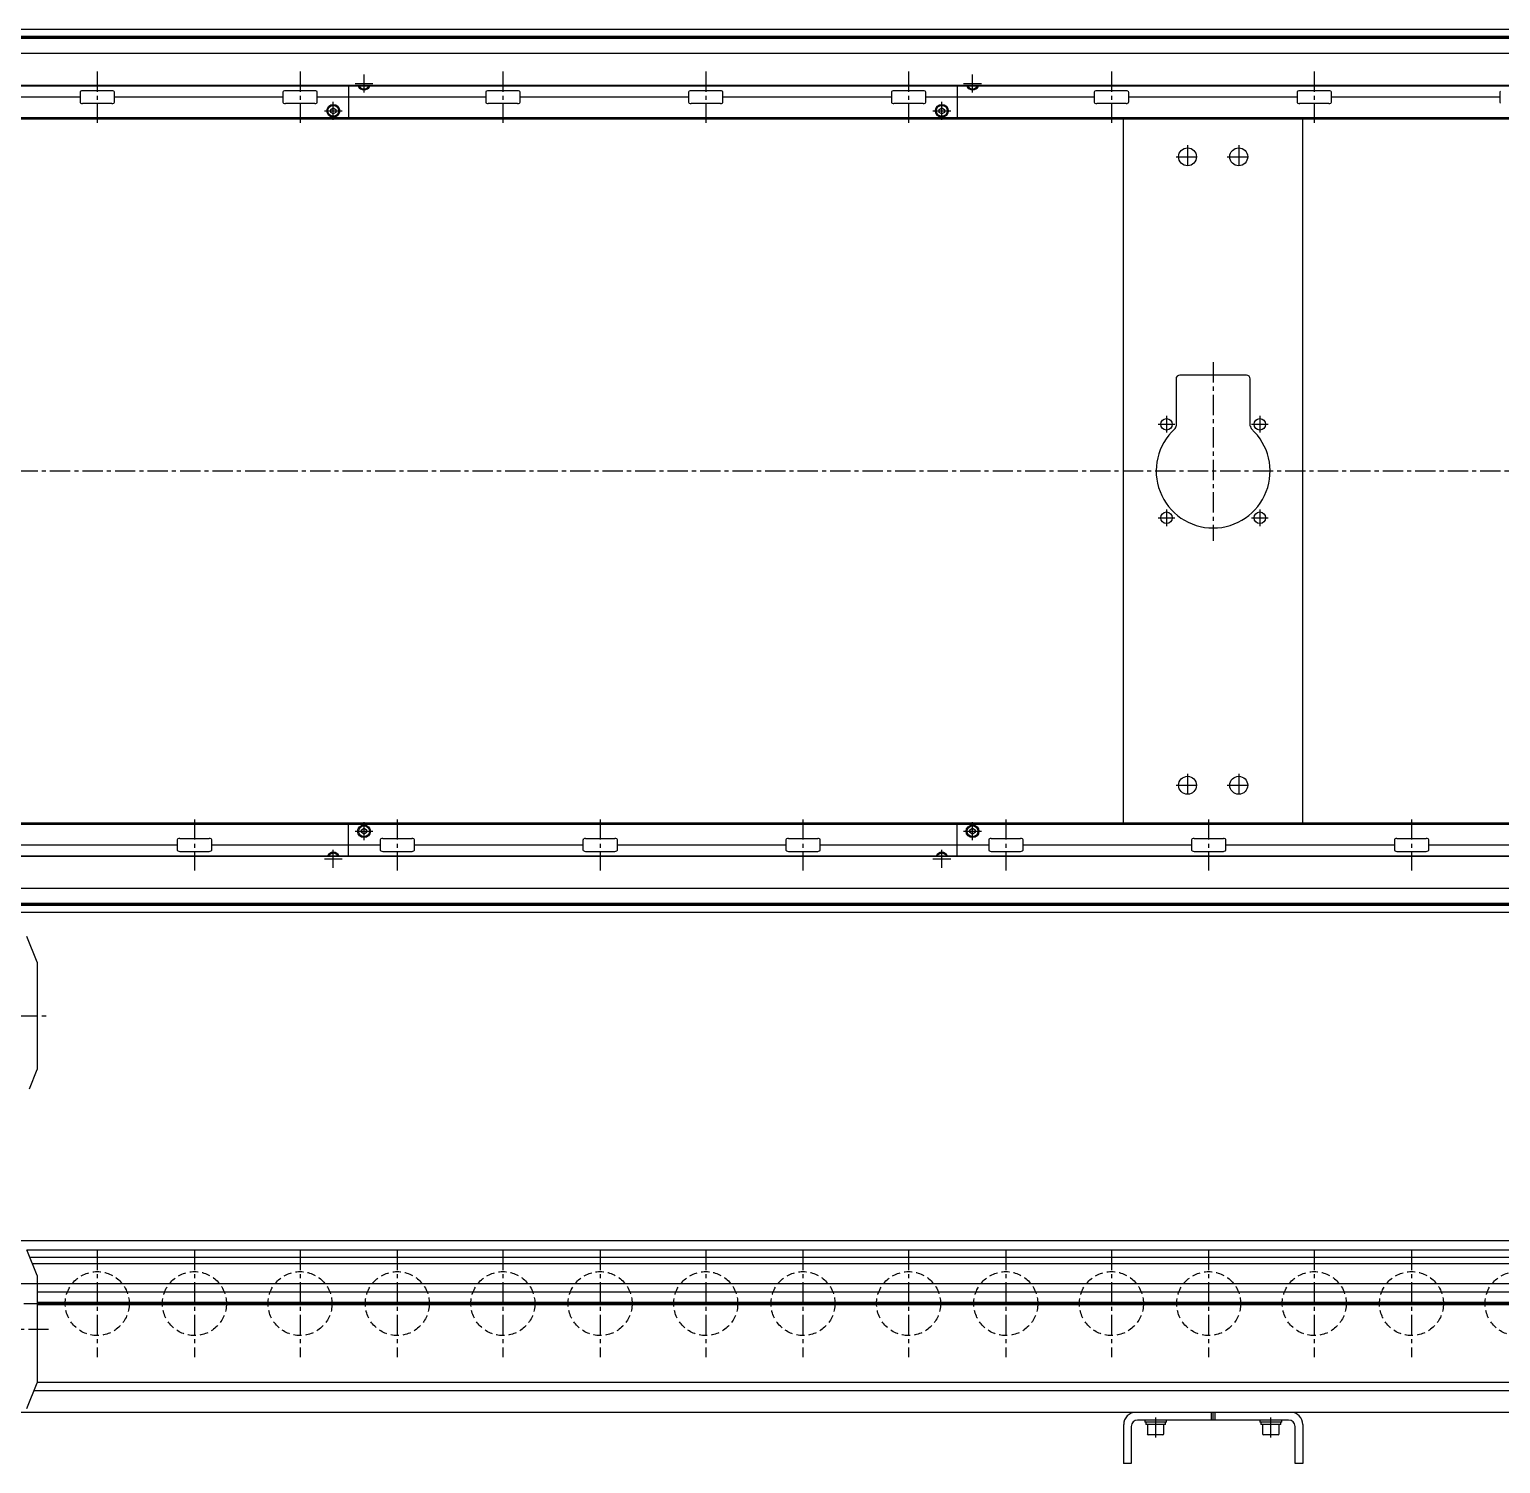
# Model space of a CAD drawing. Extents: x -10 to 3699, y -8 to 1201.
# Drawn here: x 676 to 1826, y 28 to 1148 of the extents above; entities that cross this region are included whole.
import ezdxf

# ---------------------------------------------------------------- set-up
doc = ezdxf.new("R2010")
doc.units = 0
doc.header["$LTSCALE"] = 0.5
doc.linetypes.add('CENTER', pattern=[50.8, 31.75, -6.35, 6.35, -6.35])
doc.linetypes.add('DASHED', pattern=[19.05, 12.7, -6.35])
for name, color, linetype in [('MSM_CENTER', 1, 'CENTER'), ('MSM_CONTINUOUS', 7, 'CONTINUOUS'), ('MSM_DASHED', 4, 'DASHED')]:
    doc.layers.add(name, color=color, linetype=linetype)

msp = doc.modelspace()

# ---------------------------------------------------------------- linework, layer by layer
at = {"layer": 'MSM_CENTER'}
for p, q in [((729.2, 1115.5), (729.2, 1075.5)), ((887.7, 1115.5), (887.7, 1075.5)), ((1046.2, 1115.5), (1046.2, 1075.5)), ((1204.7, 1115.5), (1204.7, 1075.5)), ((1363.2, 1115.5), (1363.2, 1075.5)), ((1521.7, 1115.5), (1521.7, 1075.5)), ((1680.2, 1115.5), (1680.2, 1075.5)), ((930.7, 1106.2), (944.7, 1106.2)), ((937.7, 1099.2), (937.7, 1113.3)), ((1406.2, 1106.2), (1420.2, 1106.2)), ((1413.2, 1099.2), (1413.2, 1113.3)), ((906.7, 1084.8), (920.7, 1084.8)), ((913.7, 1077.7), (913.7, 1091.8)), ((1382.2, 1084.8), (1396.2, 1084.8)), ((1389.2, 1077.7), (1389.2, 1091.8)), ((1581.2, 1057.9), (1581.2, 1039.9)), ((1621.2, 1057.9), (1621.2, 1039.9)), ((1572.2, 1048.9), (1590.2, 1048.9)), ((1612.2, 1048.9), (1630.2, 1048.9)), ((1601.2, 888.4), (1601.2, 748.9)), ((1558.2, 839.9), (1571.2, 839.9)), ((1564.7, 846.4), (1564.7, 833.4)), ((1631.2, 839.9), (1644.2, 839.9)), ((1637.7, 846.4), (1637.7, 833.4)), ((2841.8, 803.4), (359.7, 803.4)), ((1564.7, 773.4), (1564.7, 760.4)), ((1637.7, 773.4), (1637.7, 760.4)), ((1558.2, 766.9), (1571.2, 766.9)), ((1631.2, 766.9), (1644.2, 766.9)), ((1581.2, 566.9), (1581.2, 548.9)), ((1621.2, 566.9), (1621.2, 548.9)), ((1572.2, 557.9), (1590.2, 557.9)), ((1612.2, 557.9), (1630.2, 557.9)), ((805.2, 531.3), (805.2, 491.3)), ((937.7, 515), (937.7, 529.1)), ((963.7, 531.3), (963.7, 491.3)), ((1122.2, 531.3), (1122.2, 491.3)), ((1280.7, 531.3), (1280.7, 491.3)), ((1413.2, 515), (1413.2, 529.1)), ((1439.2, 531.3), (1439.2, 491.3)), ((1597.7, 531.3), (1597.7, 491.3)), ((1756.2, 531.3), (1756.2, 491.3)), ((930.7, 522), (944.7, 522)), ((1406.2, 522), (1420.2, 522)), ((913.7, 493.5), (913.7, 507.6)), ((1389.2, 493.5), (1389.2, 507.6)), ((906.7, 500.5), (920.7, 500.5)), ((1382.2, 500.5), (1396.2, 500.5)), ((362.2, 377.8), (692.2, 377.8)), ((729.2, 195), (729.2, 111)), ((805.2, 195), (805.2, 111)), ((887.7, 195), (887.7, 111)), ((963.7, 195), (963.7, 111)), ((1046.2, 195), (1046.2, 111)), ((1122.2, 195), (1122.2, 111)), ((1204.7, 195), (1204.7, 111)), ((1280.7, 195), (1280.7, 111)), ((1363.2, 195), (1363.2, 111)), ((1439.2, 195), (1439.2, 111)), ((1521.7, 195), (1521.7, 111)), ((1597.7, 195), (1597.7, 111)), ((1680.2, 195), (1680.2, 111)), ((1756.2, 195), (1756.2, 111)), ((367.2, 153), (2832.3, 153)), ((472.2, 133), (692.2, 133)), ((1556.3, 48.4), (1556.3, 64)), ((1646.2, 48.4), (1646.2, 64))]:
    msp.add_line(p, q, dxfattribs=at)
at = {"layer": 'MSM_CONTINUOUS'}
for p, q in [((2831.8, 1148.4), (370.6, 1148.4)), ((2830.2, 1148.3), (372.2, 1148.3)), ((2805.6, 1142.9), (396.9, 1142.9)), ((2805.6, 1141.2), (396.9, 1141.2)), ((2805.5, 1142), (397, 1142)), ((2830.2, 1129.5), (372.2, 1129.5)), ((2830.2, 1104.1), (372.2, 1104.1)), ((2830.2, 1104.5), (422.2, 1104.5)), ((925.7, 1104.1), (925.7, 1079.4)), ((937.7, 1103.9), (937.4, 1104.1)), ((938.1, 1104.1), (937.7, 1103.9)), ((1401.2, 1104.1), (1401.2, 1079.4)), ((1413.2, 1103.9), (1412.9, 1104.1)), ((1413.6, 1104.1), (1413.2, 1103.9)), ((715.8, 1095.5), (584.2, 1095.5)), ((715.8, 1099.5), (715.8, 1091.5)), ((740.7, 1100.5), (717.8, 1100.5)), ((742.7, 1091.5), (742.7, 1099.5)), ((874.3, 1095.5), (742.7, 1095.5)), ((874.3, 1099.5), (874.3, 1091.5)), ((899.2, 1100.5), (876.3, 1100.5)), ((901.2, 1091.5), (901.2, 1099.5)), ((1032.8, 1095.5), (901.2, 1095.5)), ((1032.8, 1099.5), (1032.8, 1091.5)), ((1057.7, 1100.5), (1034.8, 1100.5)), ((1059.7, 1091.5), (1059.7, 1099.5)), ((1191.3, 1095.5), (1059.7, 1095.5)), ((1191.3, 1099.5), (1191.3, 1091.5)), ((1216.2, 1100.5), (1193.3, 1100.5)), ((1218.2, 1091.5), (1218.2, 1099.5)), ((1349.8, 1095.5), (1218.2, 1095.5)), ((1349.8, 1099.5), (1349.8, 1091.5)), ((1374.7, 1100.5), (1351.8, 1100.5)), ((1376.7, 1091.5), (1376.7, 1099.5)), ((1508.3, 1095.5), (1376.7, 1095.5)), ((1508.3, 1099.5), (1508.3, 1091.5)), ((1533.2, 1100.5), (1510.3, 1100.5)), ((1535.2, 1091.5), (1535.2, 1099.5)), ((1666.8, 1095.5), (1535.2, 1095.5)), ((1666.8, 1099.5), (1666.8, 1091.5)), ((1691.7, 1100.5), (1668.8, 1100.5)), ((1693.7, 1091.5), (1693.7, 1099.5)), ((1825.3, 1095.5), (1693.7, 1095.5)), ((1825.3, 1099.5), (1825.3, 1091.5)), ((740.7, 1090.5), (717.8, 1090.5)), ((899.2, 1090.5), (876.3, 1090.5)), ((911.7, 1085.9), (913.7, 1087.1)), ((911.7, 1083.6), (911.7, 1085.9)), ((913.7, 1082.4), (911.7, 1083.6)), ((913.7, 1087.1), (915.7, 1085.9)), ((915.7, 1083.6), (913.7, 1082.4)), ((915.7, 1085.9), (915.7, 1083.6)), ((1057.7, 1090.5), (1034.8, 1090.5)), ((1216.2, 1090.5), (1193.3, 1090.5)), ((1374.7, 1090.5), (1351.8, 1090.5)), ((1387.2, 1085.9), (1389.2, 1087.1)), ((1387.2, 1083.6), (1387.2, 1085.9)), ((1389.2, 1082.4), (1387.2, 1083.6)), ((1389.2, 1087.1), (1391.2, 1085.9)), ((1391.2, 1083.6), (1389.2, 1082.4)), ((1391.2, 1085.9), (1391.2, 1083.6)), ((1533.2, 1090.5), (1510.3, 1090.5)), ((1691.7, 1090.5), (1668.8, 1090.5)), ((2827.7, 1079.4), (450.2, 1079.4)), ((2831.8, 1078.4), (450.2, 1078.4)), ((1531.2, 528.4), (1531.2, 1078.4)), ((1671.2, 528.4), (1671.2, 1078.4)), ((1572.2, 875.4), (1572.2, 838.5)), ((1627.2, 878.4), (1575.2, 878.4)), ((1630.2, 838.5), (1630.2, 875.4)), ((2831.8, 528.4), (450.2, 528.4)), ((450.2, 527.4), (2827.7, 527.4)), ((925.7, 502.6), (925.7, 527.4)), ((935.7, 523.2), (937.7, 524.4)), ((935.7, 520.9), (935.7, 523.2)), ((937.7, 519.7), (935.7, 520.9)), ((937.7, 524.4), (939.7, 523.2)), ((939.7, 520.9), (937.7, 519.7)), ((939.7, 523.2), (939.7, 520.9)), ((1401.2, 502.6), (1401.2, 527.4)), ((1411.2, 523.2), (1413.2, 524.4)), ((1411.2, 520.9), (1411.2, 523.2)), ((1413.2, 519.7), (1411.2, 520.9)), ((1413.2, 524.4), (1415.2, 523.2)), ((1415.2, 520.9), (1413.2, 519.7)), ((1415.2, 523.2), (1415.2, 520.9)), ((660.2, 511.3), (791.8, 511.3)), ((791.8, 515.3), (791.8, 507.3)), ((793.8, 516.3), (816.7, 516.3)), ((793.8, 506.3), (816.7, 506.3)), ((818.7, 507.3), (818.7, 515.3)), ((818.7, 511.3), (950.3, 511.3)), ((950.3, 515.3), (950.3, 507.3)), ((952.3, 516.3), (975.2, 516.3)), ((952.3, 506.3), (975.2, 506.3)), ((977.2, 507.3), (977.2, 515.3)), ((977.2, 511.3), (1108.8, 511.3)), ((1108.8, 515.3), (1108.8, 507.3)), ((1110.8, 516.3), (1133.7, 516.3)), ((1110.8, 506.3), (1133.7, 506.3)), ((1135.7, 507.3), (1135.7, 515.3)), ((1135.7, 511.3), (1267.3, 511.3)), ((1267.3, 515.3), (1267.3, 507.3)), ((1269.3, 516.3), (1292.2, 516.3)), ((1269.3, 506.3), (1292.2, 506.3)), ((1294.2, 507.3), (1294.2, 515.3)), ((1294.2, 511.3), (1425.8, 511.3)), ((1425.8, 515.3), (1425.8, 507.3)), ((1427.8, 516.3), (1450.7, 516.3)), ((1427.8, 506.3), (1450.7, 506.3)), ((1452.7, 507.3), (1452.7, 515.3)), ((1452.7, 511.3), (1584.3, 511.3)), ((1584.3, 515.3), (1584.3, 507.3)), ((1586.3, 516.3), (1609.2, 516.3)), ((1586.3, 506.3), (1609.2, 506.3)), ((1611.2, 507.3), (1611.2, 515.3)), ((1611.2, 511.3), (1742.8, 511.3)), ((1742.8, 515.3), (1742.8, 507.3)), ((1744.8, 516.3), (1767.7, 516.3)), ((1744.8, 506.3), (1767.7, 506.3)), ((1769.7, 507.3), (1769.7, 515.3)), ((1769.7, 511.3), (1901.3, 511.3)), ((2830.2, 502.6), (372.2, 502.6)), ((2830.2, 502.2), (422.2, 502.2)), ((913.4, 502.6), (913.7, 502.9)), ((913.7, 502.9), (914.1, 502.6)), ((1388.9, 502.6), (1389.2, 502.9)), ((1389.2, 502.9), (1389.6, 502.6)), ((2830.2, 477.2), (372.2, 477.2)), ((2805.6, 465.6), (396.9, 465.6)), ((2805.6, 463.9), (396.9, 463.9)), ((2805.5, 464.7), (397, 464.7)), ((2831.8, 458.4), (370.6, 458.4)), ((2830.2, 458.4), (372.2, 458.4)), ((682.2, 419.7), (674.2, 439.7)), ((682.2, 419.7), (682.2, 335.8)), ((676.2, 320.8), (682.2, 335.8)), ((2830.2, 202), (372.2, 202)), ((682.2, 175), (674.2, 195)), ((2830.2, 194.6), (674.4, 194.6)), ((2714.2, 189), (676.6, 189)), ((2714.2, 184), (678.6, 184)), ((682.2, 175), (682.2, 91)), ((2614.2, 168.3), (667.2, 168.3)), ((2614.2, 161.8), (682.2, 161.8)), ((2614.2, 153.9), (682.2, 153.9)), ((2614.2, 153), (682.2, 153)), ((2614.2, 152.1), (682.2, 152.1)), ((674.2, 71), (682.2, 91)), ((2614.2, 84.8), (679.7, 84.8)), ((2614.2, 91.3), (682.2, 91.3)), ((2831.8, 68), (472.2, 68)), ((1531.2, 58.5), (1531.2, 28)), ((1660.2, 62), (1542.2, 62)), ((1547.7, 62), (1547.7, 60.4)), ((1564.7, 60.4), (1547.7, 60.4)), ((1548.5, 60.4), (1548.5, 58.4)), ((1563.9, 58.4), (1548.5, 58.4)), ((1549.8, 58.4), (1549.8, 51.2)), ((1562.8, 51.2), (1562.8, 58.4)), ((1563.9, 58.4), (1563.9, 60.4)), ((1564.7, 60.4), (1564.7, 62)), ((1599.8, 62), (1599.8, 68)), ((1601.2, 62), (1601.2, 68)), ((1602.7, 62), (1602.7, 68)), ((1637.7, 62), (1637.7, 60.4)), ((1654.8, 60.4), (1637.7, 60.4)), ((1638.5, 60.4), (1638.5, 58.4)), ((1654, 58.4), (1638.5, 58.4)), ((1639.8, 58.4), (1639.8, 51.2)), ((1652.7, 51.2), (1652.7, 58.4)), ((1654, 58.4), (1654, 60.4)), ((1654.8, 60.4), (1654.8, 62)), ((1671.2, 58.5), (1671.2, 28)), ((1537.2, 57), (1537.2, 28)), ((1561.9, 50.4), (1550.5, 50.4)), ((1651.9, 50.4), (1640.5, 50.4)), ((1665.2, 28), (1665.2, 57)), ((1537.2, 28), (1531.2, 28)), ((1671.2, 28), (1665.2, 28))]:
    msp.add_line(p, q, dxfattribs=at)
for centre, radius in [((913.7, 1084.8), 5), ((913.7, 1084.8), 4.25), ((1389.2, 1084.8), 5), ((1389.2, 1084.8), 4.25), ((1581.2, 1048.9), 7), ((1621.2, 1048.9), 7), ((1564.7, 839.9), 4.5), ((1637.7, 839.9), 4.5), ((1564.7, 766.9), 4.5), ((1637.7, 766.9), 4.5), ((1581.2, 557.9), 7), ((1621.2, 557.9), 7), ((937.7, 522), 5), ((937.7, 522), 4.25), ((1413.2, 522), 5), ((1413.2, 522), 4.25)]:
    msp.add_circle(centre, radius, dxfattribs=at)
for centre, radius, start, end in [((937.7, 1106.2), 5, 204.8346, 335.1654), ((937.7, 1106.2), 4.25, 209.6116, 330.3884), ((1413.2, 1106.2), 5, 204.8346, 335.1654), ((1413.2, 1106.2), 4.25, 209.6116, 330.3884), ((716.7, 1099.4), 0.882, 115.5328, 172.1027), ((717.8, 1097.1), 3.41, 89.6687, 115.2454), ((740.7, 1097.1), 3.41, 64.7546, 90.3313), ((741.8, 1099.4), 0.882, 7.8973, 64.4672), ((875.2, 1099.4), 0.882, 115.5328, 172.1027), ((876.3, 1097.1), 3.41, 89.6687, 115.2454), ((899.2, 1097.1), 3.41, 64.7546, 90.3313), ((900.3, 1099.4), 0.882, 7.8973, 64.4672), ((1033.7, 1099.4), 0.882, 115.5328, 172.1027), ((1034.8, 1097.1), 3.41, 89.6687, 115.2454), ((1057.7, 1097.1), 3.41, 64.7546, 90.3313), ((1058.8, 1099.4), 0.882, 7.8973, 64.4672), ((1192.2, 1099.4), 0.882, 115.5328, 172.1027), ((1193.3, 1097.1), 3.41, 89.6687, 115.2454), ((1216.2, 1097.1), 3.41, 64.7546, 90.3313), ((1217.3, 1099.4), 0.882, 7.8973, 64.4672), ((1350.7, 1099.4), 0.882, 115.5328, 172.1027), ((1351.8, 1097.1), 3.41, 89.6687, 115.2454), ((1374.7, 1097.1), 3.41, 64.7546, 90.3313), ((1375.8, 1099.4), 0.882, 7.8973, 64.4672), ((1509.2, 1099.4), 0.882, 115.5328, 172.1027), ((1510.3, 1097.1), 3.41, 89.6687, 115.2454), ((1533.2, 1097.1), 3.41, 64.7546, 90.3313), ((1534.3, 1099.4), 0.882, 7.8973, 64.4672), ((1667.7, 1099.4), 0.882, 115.5328, 172.1027), ((1668.8, 1097.1), 3.41, 89.6687, 115.2454), ((1691.7, 1097.1), 3.41, 64.7546, 90.3313), ((1692.8, 1099.4), 0.882, 7.8973, 64.4672), ((1826.2, 1099.4), 0.882, 115.5328, 172.1027), ((716.7, 1091.6), 0.882, 187.8973, 244.4672), ((717.8, 1093.9), 3.41, 244.7546, 270.3313), ((740.7, 1093.9), 3.41, 269.6687, 295.2454), ((741.8, 1091.6), 0.882, 295.5328, 352.1027), ((875.2, 1091.6), 0.882, 187.8973, 244.4672), ((876.3, 1093.9), 3.41, 244.7546, 270.3313), ((899.2, 1093.9), 3.41, 269.6687, 295.2454), ((900.3, 1091.6), 0.882, 295.5328, 352.1027), ((1033.7, 1091.6), 0.882, 187.8973, 244.4672), ((1034.8, 1093.9), 3.41, 244.7546, 270.3313), ((1057.7, 1093.9), 3.41, 269.6687, 295.2454), ((1058.8, 1091.6), 0.882, 295.5328, 352.1027), ((1192.2, 1091.6), 0.882, 187.8973, 244.4672), ((1193.3, 1093.9), 3.41, 244.7546, 270.3313), ((1216.2, 1093.9), 3.41, 269.6687, 295.2454), ((1217.3, 1091.6), 0.882, 295.5328, 352.1027), ((1350.7, 1091.6), 0.882, 187.8973, 244.4672), ((1351.8, 1093.9), 3.41, 244.7546, 270.3313), ((1374.7, 1093.9), 3.41, 269.6687, 295.2454), ((1375.8, 1091.6), 0.882, 295.5328, 352.1027), ((1509.2, 1091.6), 0.882, 187.8973, 244.4672), ((1510.3, 1093.9), 3.41, 244.7546, 270.3313), ((1533.2, 1093.9), 3.41, 269.6687, 295.2454), ((1534.3, 1091.6), 0.882, 295.5328, 352.1027), ((1667.7, 1091.6), 0.882, 187.8973, 244.4672), ((1668.8, 1093.9), 3.41, 244.7546, 270.3313), ((1691.7, 1093.9), 3.41, 269.6687, 295.2454), ((1692.8, 1091.6), 0.882, 295.5328, 352.1027), ((1826.2, 1091.6), 0.882, 187.8973, 244.4672), ((1575.2, 875.4), 3, 90, 180), ((1627.2, 875.4), 3, 0, 90), ((1601.2, 803.4), 44.5, 132.3521, 47.6479), ((1569.2, 838.5), 3, 312.3521, 360), ((1633.3, 838.5), 3, 180, 227.6479), ((792.7, 515.2), 0.882, 115.5328, 172.1027), ((792.7, 507.4), 0.882, 187.8973, 244.4672), ((793.8, 512.9), 3.41, 89.6687, 115.2454), ((793.8, 509.7), 3.41, 244.7546, 270.3313), ((816.7, 512.9), 3.41, 64.7546, 90.3313), ((816.7, 509.7), 3.41, 269.6687, 295.2454), ((817.8, 515.2), 0.882, 7.8973, 64.4672), ((817.8, 507.4), 0.882, 295.5328, 352.1027), ((951.2, 515.2), 0.882, 115.5328, 172.1027), ((951.2, 507.4), 0.882, 187.8973, 244.4672), ((952.3, 512.9), 3.41, 89.6687, 115.2454), ((952.3, 509.7), 3.41, 244.7546, 270.3313), ((975.2, 512.9), 3.41, 64.7546, 90.3313), ((975.2, 509.7), 3.41, 269.6687, 295.2454), ((976.3, 515.2), 0.882, 7.8973, 64.4672), ((976.3, 507.4), 0.882, 295.5328, 352.1027), ((1109.7, 515.2), 0.882, 115.5328, 172.1027), ((1109.7, 507.4), 0.882, 187.8973, 244.4672), ((1110.8, 512.9), 3.41, 89.6687, 115.2454), ((1110.8, 509.7), 3.41, 244.7546, 270.3313), ((1133.7, 512.9), 3.41, 64.7546, 90.3313), ((1133.7, 509.7), 3.41, 269.6687, 295.2454), ((1134.8, 515.2), 0.882, 7.8973, 64.4672), ((1134.8, 507.4), 0.882, 295.5328, 352.1027), ((1268.2, 515.2), 0.882, 115.5328, 172.1027), ((1268.2, 507.4), 0.882, 187.8973, 244.4672), ((1269.3, 512.9), 3.41, 89.6687, 115.2454), ((1269.3, 509.7), 3.41, 244.7546, 270.3313), ((1292.2, 512.9), 3.41, 64.7546, 90.3313), ((1292.2, 509.7), 3.41, 269.6687, 295.2454), ((1293.3, 515.2), 0.882, 7.8973, 64.4672), ((1293.3, 507.4), 0.882, 295.5328, 352.1027), ((1426.7, 515.2), 0.882, 115.5328, 172.1027), ((1426.7, 507.4), 0.882, 187.8973, 244.4672), ((1427.8, 512.9), 3.41, 89.6687, 115.2454), ((1427.8, 509.7), 3.41, 244.7546, 270.3313), ((1450.7, 512.9), 3.41, 64.7546, 90.3313), ((1450.7, 509.7), 3.41, 269.6687, 295.2454), ((1451.8, 515.2), 0.882, 7.8973, 64.4672), ((1451.8, 507.4), 0.882, 295.5328, 352.1027), ((1585.2, 515.2), 0.882, 115.5328, 172.1027), ((1585.2, 507.4), 0.882, 187.8973, 244.4672), ((1586.3, 512.9), 3.41, 89.6687, 115.2454), ((1586.3, 509.7), 3.41, 244.7546, 270.3313), ((1609.2, 512.9), 3.41, 64.7546, 90.3313), ((1609.2, 509.7), 3.41, 269.6687, 295.2454), ((1610.3, 515.2), 0.882, 7.8973, 64.4672), ((1610.3, 507.4), 0.882, 295.5328, 352.1027), ((1743.7, 515.2), 0.882, 115.5328, 172.1027), ((1743.7, 507.4), 0.882, 187.8973, 244.4672), ((1744.8, 512.9), 3.41, 89.6687, 115.2454), ((1744.8, 509.7), 3.41, 244.7546, 270.3313), ((1767.7, 512.9), 3.41, 64.7546, 90.3313), ((1767.7, 509.7), 3.41, 269.6687, 295.2454), ((1768.8, 515.2), 0.882, 7.8973, 64.4672), ((1768.8, 507.4), 0.882, 295.5328, 352.1027), ((913.7, 500.5), 5, 24.8346, 155.1654), ((913.7, 500.5), 4.25, 29.6116, 150.3884), ((1389.2, 500.5), 5, 24.8346, 155.1654), ((1389.2, 500.5), 4.25, 29.6116, 150.3884), ((1540.8, 58.5), 9.5, 90, 180), ((1542.2, 57), 5, 90, 180), ((1660.2, 57), 5, 0, 90), ((1661.8, 58.5), 9.5, 0, 90), ((1550.5, 51.2), 0.8, 180, 270), ((1561.9, 51.2), 0.8, 270, 0), ((1640.5, 51.2), 0.8, 180, 270), ((1651.9, 51.2), 0.8, 270, 0)]:
    msp.add_arc(centre, radius, start, end, dxfattribs=at)
at = {"layer": 'MSM_DASHED'}
for centre in [(729.2, 153), (805.2, 153), (887.7, 153), (963.7, 153), (1046.2, 153), (1122.2, 153), (1204.7, 153), (1280.7, 153), (1363.2, 153), (1439.2, 153), (1521.7, 153), (1597.7, 153), (1680.2, 153), (1756.2, 153), (1838.7, 153)]:
    msp.add_circle(centre, 25, dxfattribs=at)

doc.saveas('drawing.dxf')
